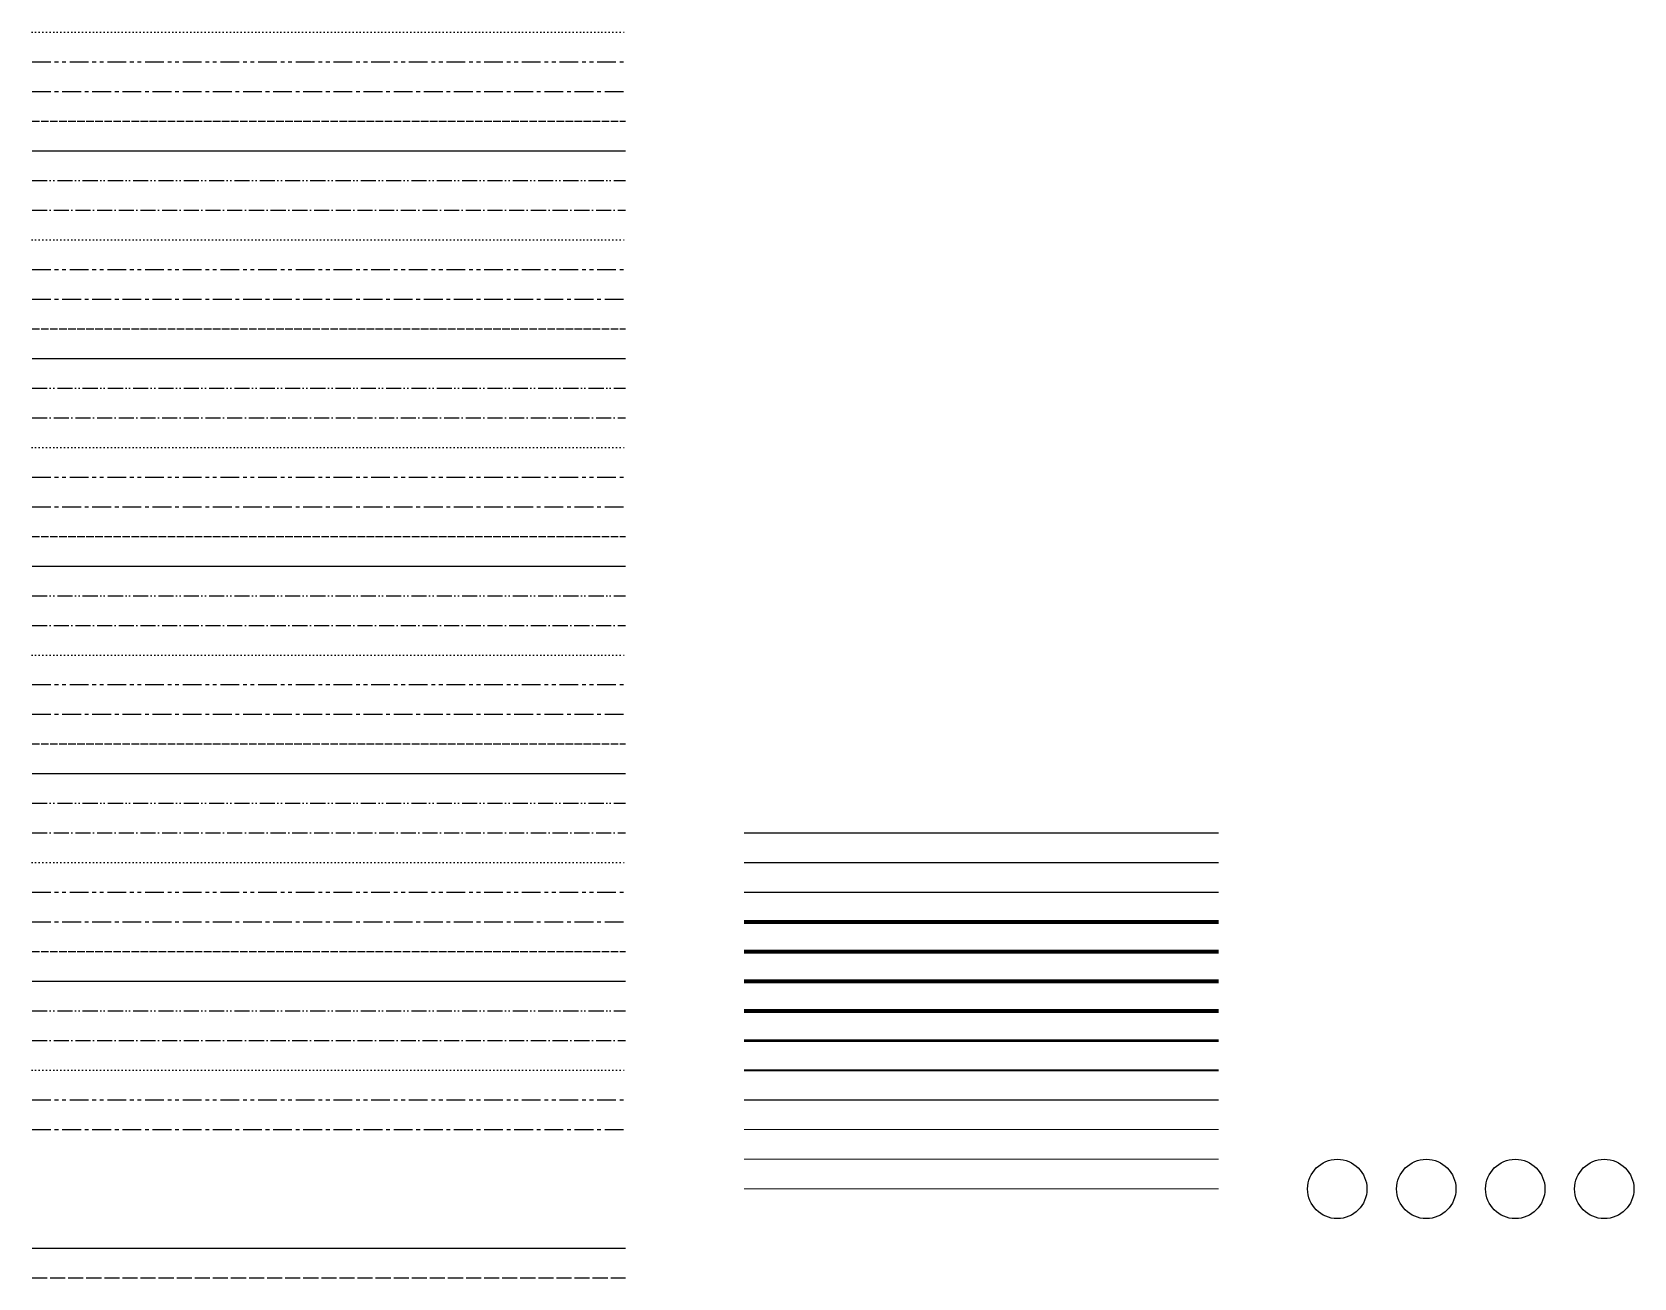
# Model space of a CAD drawing. Header units: metres. Extents: x 0 to 270, y -15 to 195.
import ezdxf

# ---------------------------------------------------------------- set-up
doc = ezdxf.new("R2010")
doc.units = ezdxf.units.M
for name, pattern in [('CENTER', [5.08, 3.175, -0.635, 0.635, -0.635]), ('DASHDOT', [3.556, 2.54, -0.508, 0, -0.508]), ('DASHED', [1.524, 1.27, -0.254]), ('DIVIDE', [4.064, 2.54, -0.508, 0, -0.508, 0, -0.508]), ('DOT', [0.508, 0, -0.508]), ('PHANTOM', [6.35, 3.175, -0.635, 0.635, -0.635, 0.635, -0.635])]:
    doc.linetypes.add(name, pattern=pattern)
for name, color, linetype in [('L02_CENTER', 3, 'CENTER'), ('L03_PHANTOM', 4, 'PHANTOM'), ('L04_DOT', 5, 'DOT'), ('L05_DASHDOT', 6, 'DASHDOT'), ('L06_DIVIDE', 7, 'DIVIDE'), ('L07_CONTINUOUS', 8, 'Continuous'), ('L08_DASHED', 9, 'DASHED'), ('L09_CENTER', 10, 'CENTER'), ('L10_PHANTOM', 11, 'PHANTOM'), ('L11_DOT', 12, 'DOT'), ('L12_DASHDOT', 13, 'DASHDOT'), ('L13_DIVIDE', 14, 'DIVIDE'), ('L14_CONTINUOUS', 15, 'Continuous'), ('L15_DASHED', 16, 'DASHED'), ('L16_CENTER', 17, 'CENTER'), ('L17_PHANTOM', 18, 'PHANTOM'), ('L18_DOT', 19, 'DOT'), ('L19_DASHDOT', 20, 'DASHDOT'), ('L20_DIVIDE', 21, 'DIVIDE'), ('L21_CONTINUOUS', 22, 'Continuous'), ('L22_DASHED', 23, 'DASHED'), ('L23_CENTER', 24, 'CENTER'), ('L24_PHANTOM', 25, 'PHANTOM'), ('L25_DOT', 26, 'DOT'), ('L26_DASHDOT', 27, 'DASHDOT'), ('L27_DIVIDE', 28, 'DIVIDE'), ('L28_CONTINUOUS', 29, 'Continuous'), ('L29_DASHED', 30, 'DASHED'), ('L30_CENTER', 31, 'CENTER'), ('L31_PHANTOM', 32, 'PHANTOM'), ('L32_DOT', 33, 'DOT'), ('L33_DASHDOT', 34, 'DASHDOT'), ('L34_DIVIDE', 35, 'DIVIDE'), ('L35_CONTINUOUS', 36, 'Continuous'), ('L36_DASHED', 37, 'DASHED'), ('L37_CENTER', 38, 'CENTER'), ('L38_PHANTOM', 39, 'PHANTOM'), ('L39_DOT', 40, 'DOT')]:
    doc.layers.add(name, color=color, linetype=linetype)

msp = doc.modelspace()

# ---------------------------------------------------------------- linework, layer by layer
at = {"lineweight": -3}
msp.add_line((120, 60), (200, 60), dxfattribs=at)
at = {"lineweight": -2}
msp.add_line((120, 55), (200, 55), dxfattribs=at)
msp.add_line((120, 50), (200, 50))
at = {"lineweight": 211}
msp.add_line((120, 45), (200, 45), dxfattribs=at)
at = {"lineweight": 140}
msp.add_line((120, 40), (200, 40), dxfattribs=at)
at = {"lineweight": 100}
msp.add_line((120, 35), (200, 35), dxfattribs=at)
at = {"lineweight": 70}
msp.add_line((120, 30), (200, 30), dxfattribs=at)
at = {"lineweight": 50}
msp.add_line((120, 25), (200, 25), dxfattribs=at)
at = {"lineweight": 35}
msp.add_line((120, 20), (200, 20), dxfattribs=at)
at = {"lineweight": 25}
msp.add_line((120, 15), (200, 15), dxfattribs=at)
at = {"lineweight": 13}
msp.add_line((120, 10), (200, 10), dxfattribs=at)
at = {"lineweight": 5}
msp.add_line((120, 5), (200, 5), dxfattribs=at)
at = {"lineweight": 0}
msp.add_line((120, 0), (200, 0), dxfattribs=at)
at = {"color": 0}
msp.add_line((0, -10), (100, -10), dxfattribs=at)
at = {"linetype": 'DASHED', "ltscale": 2}
msp.add_line((0, -15), (100, -15), dxfattribs=at)
at = {"color": 1, "true_color": 0xff0000}
msp.add_circle((220, 0), 5, dxfattribs=at)
at = {"color": 150, "true_color": 0x0080ff}
msp.add_circle((235, 0), 5, dxfattribs=at)
at = {"color": 158, "true_color": 0x0c2238}
msp.add_circle((250, 0), 5, dxfattribs=at)
at = {"color": 2, "true_color": 0xfafa00}
msp.add_circle((265, 0), 5, dxfattribs=at)
at = {"layer": 'L02_CENTER'}
msp.add_line((0, 10), (100, 10), dxfattribs=at)
at = {"layer": 'L03_PHANTOM'}
msp.add_line((0, 15), (100, 15), dxfattribs=at)
at = {"layer": 'L04_DOT'}
msp.add_line((0, 20), (100, 20), dxfattribs=at)
at = {"layer": 'L05_DASHDOT'}
msp.add_line((0, 25), (100, 25), dxfattribs=at)
at = {"layer": 'L06_DIVIDE'}
msp.add_line((0, 30), (100, 30), dxfattribs=at)
at = {"layer": 'L07_CONTINUOUS'}
msp.add_line((0, 35), (100, 35), dxfattribs=at)
at = {"layer": 'L08_DASHED'}
msp.add_line((0, 40), (100, 40), dxfattribs=at)
at = {"layer": 'L09_CENTER'}
msp.add_line((0, 45), (100, 45), dxfattribs=at)
at = {"layer": 'L10_PHANTOM'}
msp.add_line((0, 50), (100, 50), dxfattribs=at)
at = {"layer": 'L11_DOT'}
msp.add_line((0, 55), (100, 55), dxfattribs=at)
at = {"layer": 'L12_DASHDOT'}
msp.add_line((0, 60), (100, 60), dxfattribs=at)
at = {"layer": 'L13_DIVIDE'}
msp.add_line((0, 65), (100, 65), dxfattribs=at)
at = {"layer": 'L14_CONTINUOUS'}
msp.add_line((0, 70), (100, 70), dxfattribs=at)
at = {"layer": 'L15_DASHED'}
msp.add_line((0, 75), (100, 75), dxfattribs=at)
at = {"layer": 'L16_CENTER'}
msp.add_line((0, 80), (100, 80), dxfattribs=at)
at = {"layer": 'L17_PHANTOM'}
msp.add_line((0, 85), (100, 85), dxfattribs=at)
at = {"layer": 'L18_DOT'}
msp.add_line((0, 90), (100, 90), dxfattribs=at)
at = {"layer": 'L19_DASHDOT'}
msp.add_line((0, 95), (100, 95), dxfattribs=at)
at = {"layer": 'L20_DIVIDE'}
msp.add_line((0, 100), (100, 100), dxfattribs=at)
at = {"layer": 'L21_CONTINUOUS'}
msp.add_line((0, 105), (100, 105), dxfattribs=at)
at = {"layer": 'L22_DASHED'}
msp.add_line((0, 110), (100, 110), dxfattribs=at)
at = {"layer": 'L23_CENTER'}
msp.add_line((0, 115), (100, 115), dxfattribs=at)
at = {"layer": 'L24_PHANTOM'}
msp.add_line((0, 120), (100, 120), dxfattribs=at)
at = {"layer": 'L25_DOT'}
msp.add_line((0, 125), (100, 125), dxfattribs=at)
at = {"layer": 'L26_DASHDOT'}
msp.add_line((0, 130), (100, 130), dxfattribs=at)
at = {"layer": 'L27_DIVIDE'}
msp.add_line((0, 135), (100, 135), dxfattribs=at)
at = {"layer": 'L28_CONTINUOUS'}
msp.add_line((0, 140), (100, 140), dxfattribs=at)
at = {"layer": 'L29_DASHED'}
msp.add_line((0, 145), (100, 145), dxfattribs=at)
at = {"layer": 'L30_CENTER'}
msp.add_line((0, 150), (100, 150), dxfattribs=at)
at = {"layer": 'L31_PHANTOM'}
msp.add_line((0, 155), (100, 155), dxfattribs=at)
at = {"layer": 'L32_DOT'}
msp.add_line((0, 160), (100, 160), dxfattribs=at)
at = {"layer": 'L33_DASHDOT'}
msp.add_line((0, 165), (100, 165), dxfattribs=at)
at = {"layer": 'L34_DIVIDE'}
msp.add_line((0, 170), (100, 170), dxfattribs=at)
at = {"layer": 'L35_CONTINUOUS'}
msp.add_line((0, 175), (100, 175), dxfattribs=at)
at = {"layer": 'L36_DASHED'}
msp.add_line((0, 180), (100, 180), dxfattribs=at)
at = {"layer": 'L37_CENTER'}
msp.add_line((0, 185), (100, 185), dxfattribs=at)
at = {"layer": 'L38_PHANTOM'}
msp.add_line((0, 190), (100, 190), dxfattribs=at)
at = {"layer": 'L39_DOT'}
msp.add_line((0, 195), (100, 195), dxfattribs=at)

doc.saveas('drawing.dxf')
